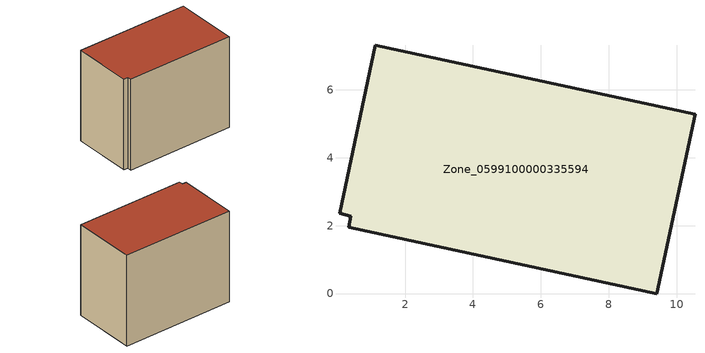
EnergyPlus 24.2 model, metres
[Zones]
Zone_0599100000335594
 floor ground (C_G): 0.4,2.28 0.07,2.36 1.13,7.3 10.53,5.28 9.4,0 0.35,1.95 z0
 wall outside (C_F): 9.4,0 10.53,5.28 1.13,7.3 0.07,2.36 0.4,2.28 0.35,1.95 9.4,0 z0:7.88
 roof outside (C_R): 0.07,2.36 0.4,2.28 0.35,1.95 9.4,0 10.53,5.28 1.13,7.3 z7.88
[BUILDING]
Pand.0599100000335594: North Axis=0; Terrain=City; Loads Convergence Tolerance Value=0.04; Temperature Convergence Tolerance Value=0.4; Solar Distribution=FullExterior; Maximum Number of Warmup Days=25; Minimum Number of Warmup Days=1
[Site:Location]
Rotterdam.The.Hague.AP_ZH_NLD Design_Conditions: Latitude=51.96; Longitude=4.45; Time Zone=1; Elevation=-4.5
[SITE:GROUNDTEMPERATURE:BUILDINGSURFACE]
18, 18, 18, 18, 18, 18, 18, 18, 18, 18, 18, 18
[MATERIAL] Thermal Absorptance=0.9; Solar Absorptance=0.7; Visible Absorptance=0.7
Name | Roughness | Thickness | Conductivity | Density | Specific Heat
G.TI.1975-1991 | MediumSmooth | 0.15 | 0.288461 | 540 | 1210
F.TI.1975-1991 | Rough | 0.3 | 0.230769 | 1920 | 840
R.TI.1975-1991 | MediumRough | 0.2 | 0.153846 | 1500 | 1000
[CONSTRUCTION]
C_G: G.TI.1975-1991
C_F: F.TI.1975-1991
C_R: R.TI.1975-1991
[ZONE]
Zone_0599100000335594: Type=1; Multiplier=1; Ceiling Height=Autocalculate; Volume=Autocalculate; Floor Area=autocalculate; Part of Total Floor Area=Yes
[ZONEINFILTRATION:DESIGNFLOWRATE]
Infil_Zone_0599100000335594: Zone or ZoneList or Space or SpaceList=Zone_0599100000335594; Schedule=AlwaysOn; Design Flow Rate Calculation Method=Flow/Area; Flow Rate per Floor Area=0.003; Constant Term Coefficient=1; Temperature Term Coefficient=0; Velocity Term Coefficient=0; Velocity Squared Term Coefficient=0
[HVACTEMPLATE:ZONE:IDEALLOADSAIRSYSTEM]
Zone_0599100000335594: Maximum Heating Supply Air Temperature=50; Minimum Cooling Supply Air Temperature=13; Maximum Heating Supply Air Humidity Ratio=0.0156; Minimum Cooling Supply Air Humidity Ratio=0.0077; Heating Limit=NoLimit; Cooling Limit=NoLimit; Dehumidification Control Type=ConstantSensibleHeatRatio; Cooling Sensible Heat Ratio=0.7; Dehumidification Setpoint=60; Humidification Control Type=None; Humidification Setpoint=30; Outdoor Air Method=None; Outdoor Air Flow Rate per Person=0.00944; Outdoor Air Flow Rate per Zone Floor Area=0; Outdoor Air Flow Rate per Zone=0; Demand Controlled Ventilation Type=None; Outdoor Air Economizer Type=NoEconomizer; Heat Recovery Type=None; Sensible Heat Recovery Effectiveness=0.7; Latent Heat Recovery Effectiveness=0.65
[ZONECONTROL:THERMOSTAT]
ThermostatControl_Zone_0599100000335594: Zone or ZoneList=Zone_0599100000335594; Control Type Schedule=DualSetpointControlType; Control 1=Thermostat_Zone_0599100000335594; Temperature Difference Between Cutout And Setpoint=0
[THERMOSTATSETPOINT:DUALSETPOINT]
Thermostat_Zone_0599100000335594: Heating Setpoint Temperature Schedule=HeatingSetpoint_Zone_0599100000335594; Cooling Setpoint Temperature Schedule=CoolingSetpoint_Zone_0599100000335594
[SCHEDULE:COMPACT]
HeatingSetpoint_Zone_0599100000335594: Through: 12/31, For: AllDays, Until: 24:00, 21
CoolingSetpoint_Zone_0599100000335594: Through: 12/31, For: AllDays, Until: 24:00, 24
DualSetpointControlType: Through: 12/31, For: AllDays, Until: 24:00, 4
AlwaysOn: Through: 12/31, For: AllDays, Until: 24:00, 1
